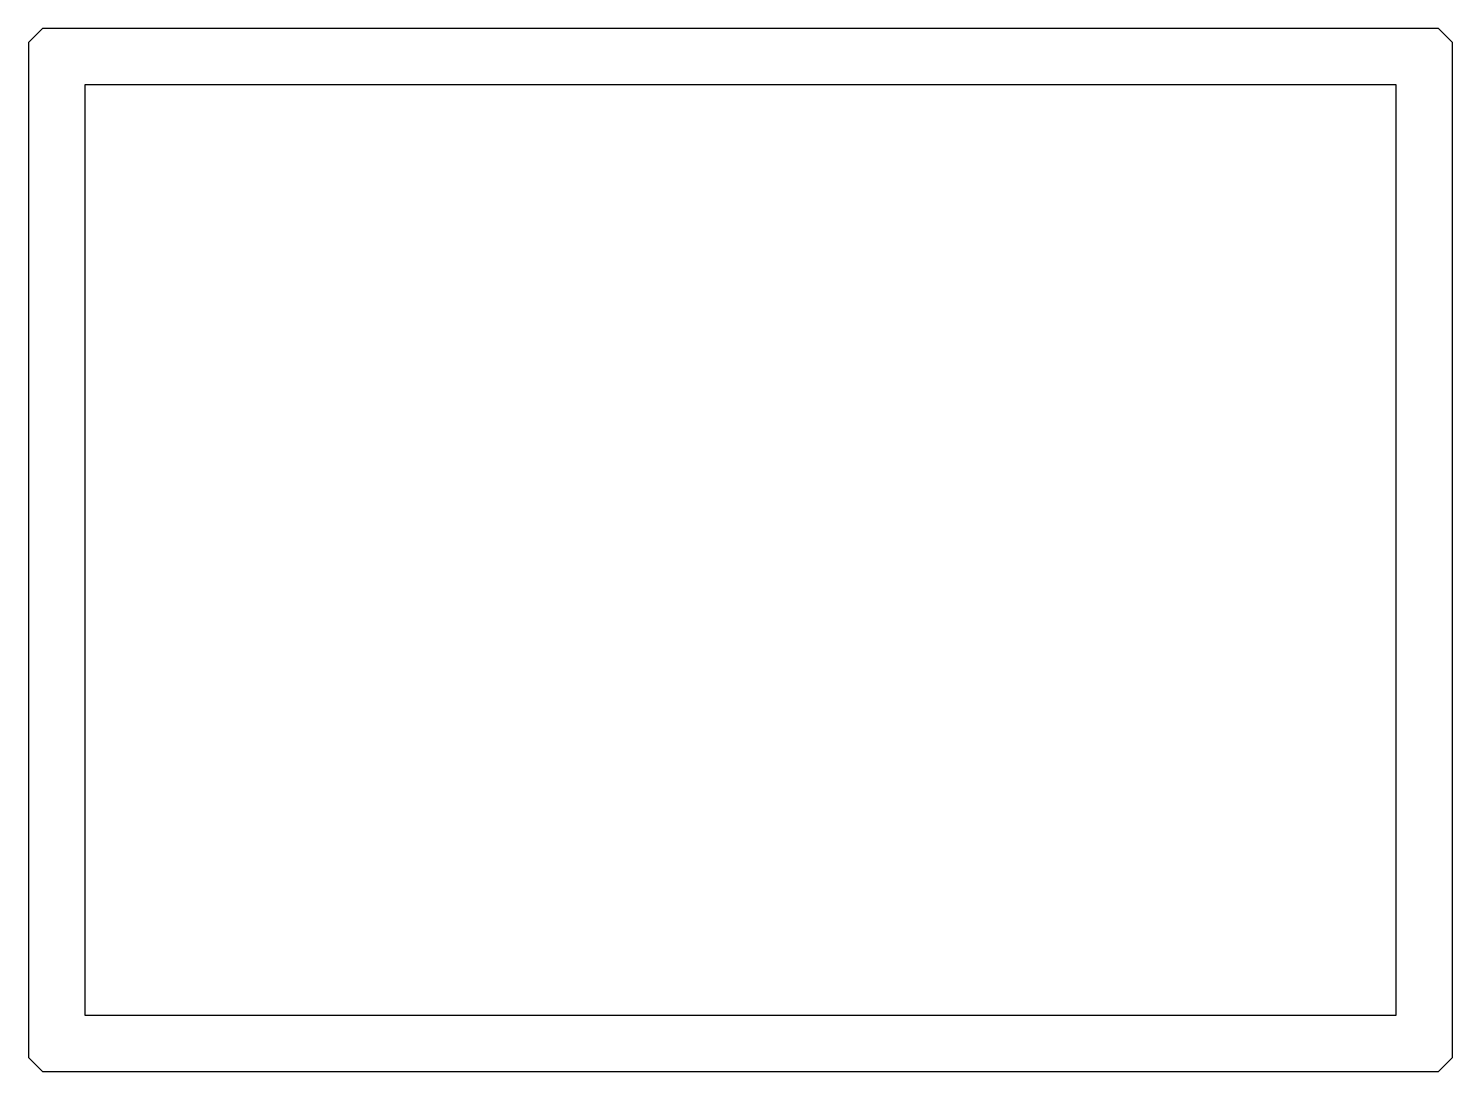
# Model space of a CAD drawing. Extents: x 0 to 505, y 0 to 370.
import ezdxf

# ---------------------------------------------------------------- set-up
doc = ezdxf.new("R2010")
doc.units = 0
doc.header["$MEASUREMENT"] = 0
doc.layers.get('0').update_dxf_attribs({"linetype": 'CONTINUOUS'})

msp = doc.modelspace()

# ---------------------------------------------------------------- linework, layer by layer
for p, q in [((5, 370), (0, 365)), ((500, 370), (5, 370)), ((505, 365), (500, 370)), ((0, 365), (0, 5)), ((505, 5), (505, 365)), ((485, 350), (20, 350)), ((20, 350), (20, 20)), ((485, 20), (485, 350)), ((20, 20), (485, 20)), ((0, 5), (5, 0)), ((5, 0), (500, 0)), ((500, 0), (505, 5))]:
    msp.add_line(p, q)

doc.saveas('drawing.dxf')
